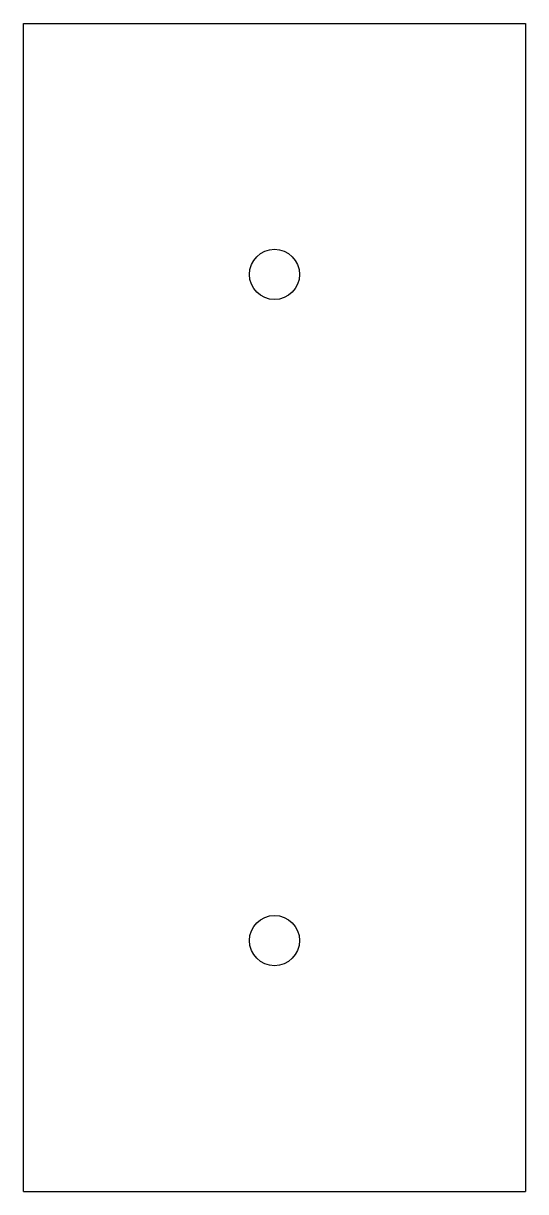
# Model space of a CAD drawing. Header units: millimetres. Extents: x -10 to 10, y -12.5 to 34.
import ezdxf

# ---------------------------------------------------------------- set-up
doc = ezdxf.new("R2010")
doc.units = ezdxf.units.MM

msp = doc.modelspace()

# ---------------------------------------------------------------- linework, layer by layer
at = {"color": 7, "linetype": 'Continuous', "lineweight": 25}
for p, q in [((-10, -12.5), (-10, 34.034)), ((-10, 34.034), (10, 34.034)), ((10, 34.034), (10, -12.5)), ((-10, -12.5), (10, -12.5))]:
    msp.add_line(p, q, dxfattribs=at)
for centre in [(0, 24.034), (0, -2.5)]:
    msp.add_circle(centre, 1, dxfattribs=at)

doc.saveas('drawing.dxf')
